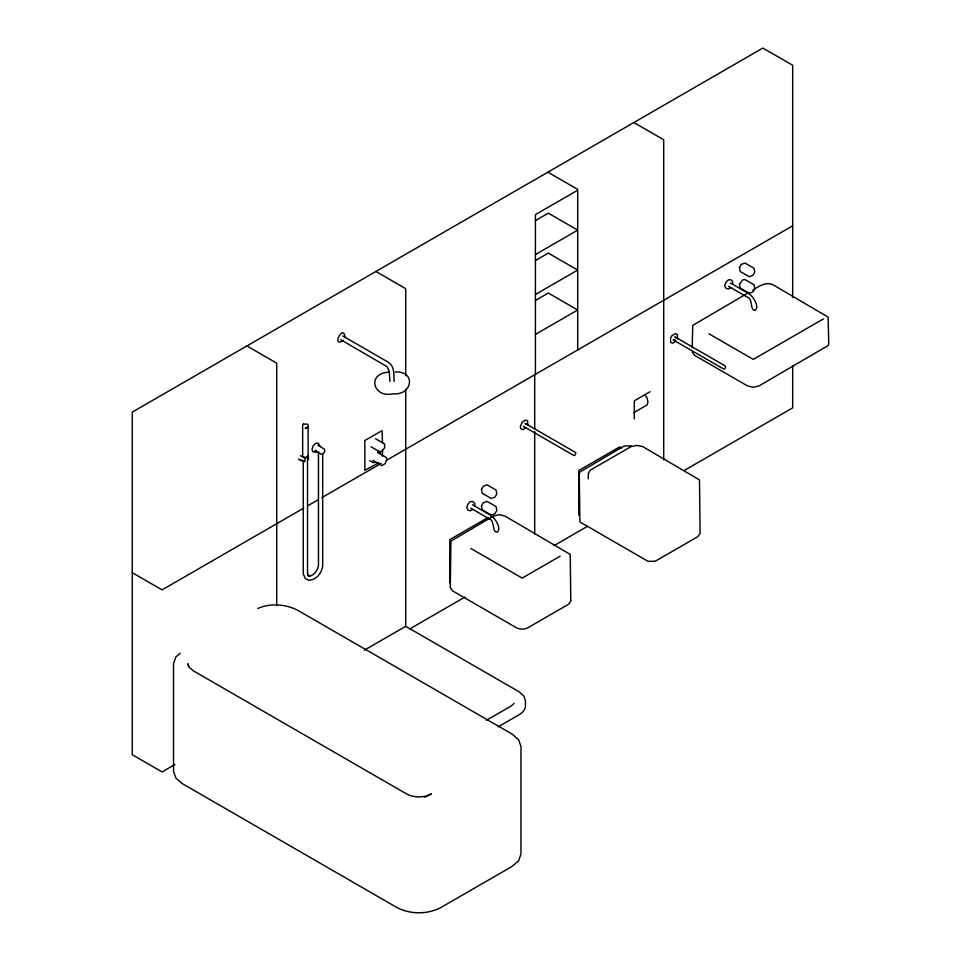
<?xml version="1.0" encoding="UTF-8"?>
<svg xmlns="http://www.w3.org/2000/svg" width="961" height="961" viewBox="0 0 961 961"><rect width="100%" height="100%" fill="white"/><g stroke="black" fill="none" stroke-linecap="round" stroke-linejoin="round"><path stroke-width="1.44" d="M474.686 506.111L474.686 503.083L472.632 501.474L470.205 501.714L467.779 504.273L466.782 507.648L467.779 509.871L470.205 510.844L472.836 509.33M732.678 284.348L732.678 281.321L730.624 279.699L728.198 279.939L725.771 282.498L724.774 285.885L725.771 288.096L728.198 289.081L730.816 287.555M344.999 337.395C343.906 322.692 330.44 348.651 343.389 340.434M527.685 425.291L527.685 421.05L525.823 419.969L522.147 422.095L520.309 426.816L520.802 428.654L522.676 429.735L526.34 427.609M677.457 338.813L677.457 334.572L675.595 333.503L671.931 335.617L670.586 337.948L670.586 342.176L672.448 343.257L676.124 341.143M307.952 459.959L308.589 457.832L307.952 456.439M674.922 339.437L673.649 340.17M180.224 653.18L175.827 656.976L173.521 663.703L173.521 771.275L175.827 777.99L182.422 783.683L397.41 907.809C410.779 914.452 427.044 914.452 440.414 907.809L512.057 866.45L518.652 860.744L520.958 854.029L520.958 746.457L518.652 739.742L512.057 734.048L297.069 609.923C284.961 604.073 270.185 602.991 257.764 608.493M514.135 703.404L510.988 706.119L486.338 720.354M576.984 190.626L535.421 214.627L535.421 373.505M535.337 220.67L548.323 213.174L576.984 229.727L576.984 230.556L535.421 254.557M535.337 260.599L548.323 253.103L576.984 269.657L576.984 270.485L535.421 294.474M535.337 300.529L548.323 293.033L576.984 309.586L576.984 310.403L535.421 334.404M378.802 462.77L364.856 470.325L364.856 440.534L382.058 430.6L382.49 442.769M303.808 508.057L162.073 589.886L132.258 572.672M307.676 505.822L317.995 499.864M321.863 497.63L381.205 463.37M386.358 460.391L792.693 225.799M748.919 292.444L692.761 325.371L692.148 347.618M752.811 290.198C758.734 286.498 766.133 281.056 773.341 284.973L828.13 317.106L828.742 343.738L828.13 345.528L759.01 385.926L753.28 387.295L747.55 385.926L694.515 355.318L692.148 352.002M650.08 391.716L634.32 400.809L634.32 419.02M633.599 412.75L647.161 404.917L647.93 402.058L647.161 398.298L645.071 394.671M823.433 318.896L753.28 359.39L708.93 333.791M488.08 517.511L449.784 539.626L449.784 582.654M364.435 650.141L405.71 626.308L518.94 691.68L523.769 695.848L525.463 700.785L525.463 705.746A22.295 12.877 0 0 1 518.94 714.852L498.146 726.852M174.95 764.5L162.073 771.935L132.258 754.721L132.258 412.137L762.878 48.05L792.693 65.264L792.693 297.429M409.578 629.035L465.052 597.009M554.053 545.62L587.591 526.268M684.34 470.409L792.693 407.848L792.693 366.069M560.143 556.179L522.159 578.102L470.818 548.455M424.714 797.282L431.369 793.87C423.633 797.918 414.191 797.918 406.455 793.87L193.449 670.886L189.197 667.222L187.984 663.703L188.464 666.634M375.715 462.109L373.385 462.734L369.853 460.691M523.877 426.648L524.514 426.468M308.769 576.192C314.115 575.687 317.623 570.474 318.463 565.536L318.463 451.73M389.565 372.195C366.658 372.436 372.4 398.575 393.253 393.794C412.377 395.548 416.485 370.994 395.259 371.955M316.409 450.457L314.896 450.613L321.202 454.253L322.716 454.109L324.241 452.499L324.866 450.385L324.241 448.991L317.935 445.351M316.409 452.114L313.022 451.874L311.977 449.556L313.022 446.024L315.556 443.345L318.091 443.093L320.001 445.916M298.463 459.154L300.541 460.355L302.559 460.151M631.329 445.916L625.118 445.916L622.488 446.937L579.891 472.031L579.267 473.833L579.891 521.955L648.05 561.32L654.261 561.32L656.892 560.299L697.734 536.718L700.113 533.403L699.5 479.911L642.645 446.577L636.903 445.411L631.173 446.577L590.33 470.157L588.3 473.473L588.3 478.842M300.541 460.355L304.901 461.712L304.901 458.193L300.541 455.67M310.007 576.156L307.904 575.098L308.589 576.18L307.52 573.429L307.52 456.139M633.888 122.527L663.703 139.741L663.703 459.935M547.89 172.175L577.705 189.389L577.705 349.924M730.468 283.002L749.027 293.718C753.1 296.36 760.175 307.412 754.926 310.475C749.556 309.922 753.34 298.703 746.985 296.961L728.546 286.318M674.922 336.891L725.555 366.117L725.087 368.399L723.813 369.132L673.18 339.906M375.895 271.47L405.71 288.684L405.71 375.703M621.539 448.042L619.629 446.937L578.774 470.518L578.774 515.204M525.15 423.357L575.771 452.595L575.315 454.865L574.041 455.61L523.409 426.372M342.789 335.966L388.196 362.177C394.803 366.177 393.698 374.934 394.154 381.421M340.783 339.714L387.115 366.718L389.277 371.222L389.902 381.469M246.905 345.948L276.72 363.162L276.72 605.766M375.583 438.733L384.604 443.934L384.604 447.85L381.661 451.502L379.967 451.958L370.958 446.745M472.476 504.765L491.035 515.48C495.107 518.123 502.195 529.187 496.933 532.238C491.564 531.685 495.347 520.466 488.993 518.736L470.566 508.093M378.045 450.721L379.751 451.706L380.376 454.036M490.627 516.045L493.498 517.691M377.409 452.367L386.43 457.568L386.887 459.262L385.181 463.622L381.793 465.58L372.784 460.379M675.391 337.155L675.559 337.791M525.607 423.633L525.787 424.269M534.7 374.742L534.7 428.462M534.7 431.453L534.7 534.412M405.71 389.205L405.71 626.788M382.49 450.216L382.49 456.175M322.68 453.496L322.68 566.233C321.551 573.14 316.169 580.384 308.613 580.216L305.334 578.57L303.256 573.873L303.256 460.607M481.461 489.377L482.206 493.281L491.179 498.459L494.939 497.161L496.801 493.93L496.056 490.026L487.071 484.849L483.323 486.146L481.461 489.377M481.461 505.93L482.206 509.823L491.179 515.012L494.939 513.703L496.801 510.483L496.056 506.579L487.071 501.402L483.323 502.699L481.461 505.93M739.453 267.602L740.198 271.507L749.172 276.696L752.919 275.387L754.781 272.155L754.037 268.263L745.063 263.074L741.315 264.383L739.453 267.602M739.453 284.156L740.198 288.06L749.172 293.237L752.919 291.94L754.781 288.708L754.037 284.804L745.063 279.627L742.625 279.867L739.453 284.156M570.774 600.865L568.744 604.169L527.901 627.749A8.108 4.685 0 0 1 516.429 627.749L452.655 590.931L450.277 587.615L450.889 541.139L493.498 516.045L499.227 514.676L504.969 516.045L570.245 554.425L570.774 600.865M303.46 424.077L302.655 425.194L302.655 456.139L305.394 457.724L308.121 456.139L308.121 425.194L307.328 424.077L303.46 424.077M308.121 426.852L305.394 428.438L308.121 426.852"/></g></svg>
